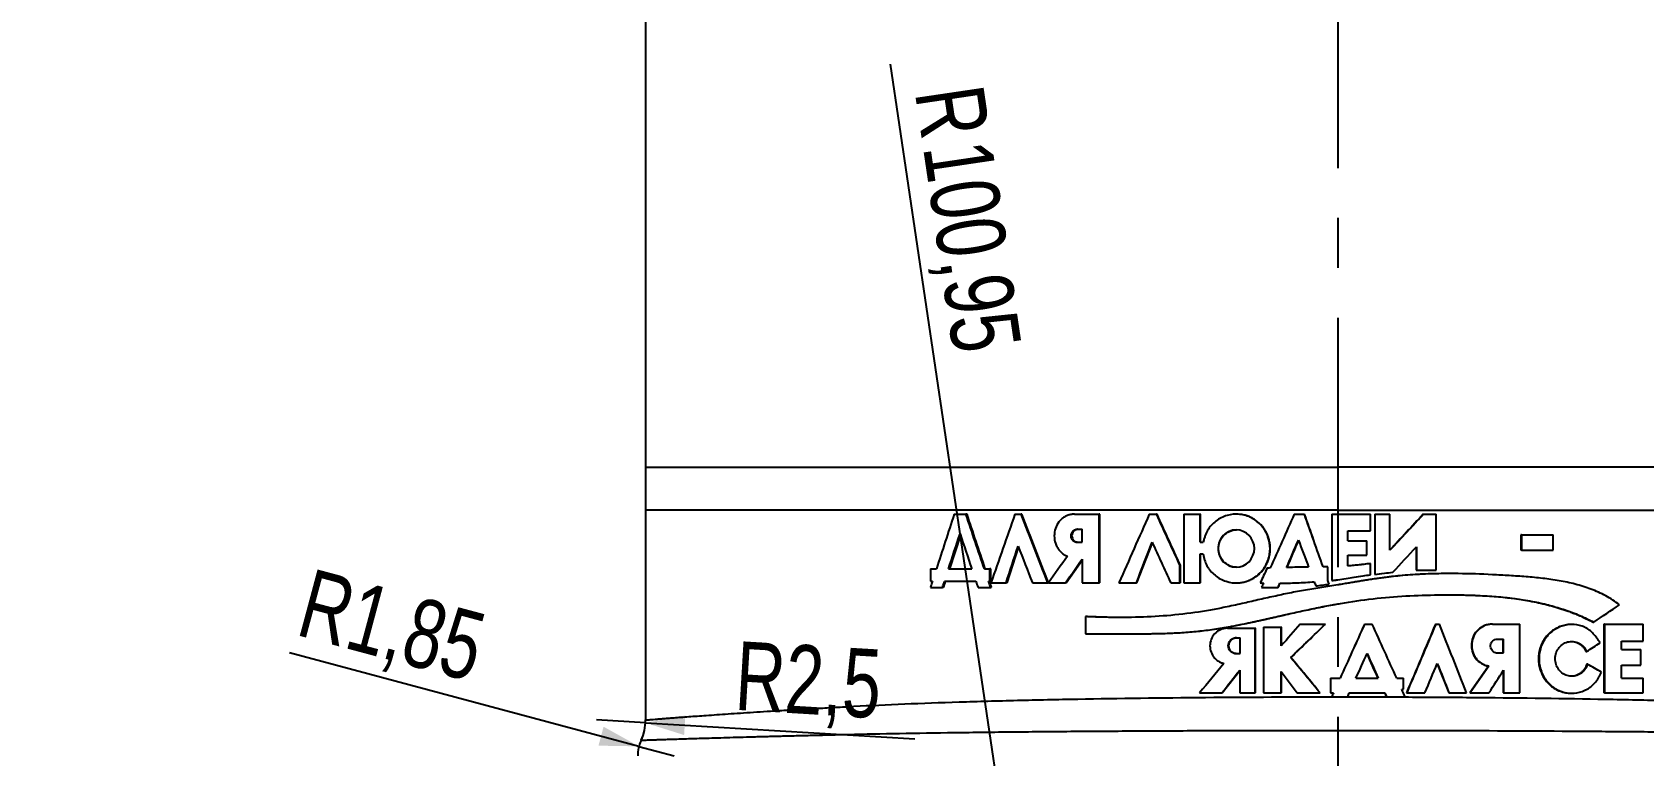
# Model space of a CAD drawing. Header units: millimetres. Extents: x 10 to 412, y 8 to 584.
# Drawn here: x 261.2 to 343.3, y 346.3 to 383.1 of the extents above; entities that cross this region are included whole.
import ezdxf

# ---------------------------------------------------------------- set-up
doc = ezdxf.new("R2010")
doc.units = ezdxf.units.MM
doc.linetypes.add('CENTERX2', pattern=[20.32, 12.7, -2.54, 2.54, -2.54])
for name, color, linetype in [('CENTERLINE', 4, 'CENTERX2'), ('DETAIL', 3, 'Continuous'), ('DIMENSIONS', 2, 'Continuous')]:
    doc.layers.add(name, color=color, linetype=linetype)
doc.layers.add('OUTLINE', color=7, linetype='Continuous', lineweight=25)
doc.styles.add('SLDTEXTSTYLE0', font='TXT', dxfattribs={"width": 0.75})
doc.dimstyles.new('SLDDIMSTYLE1', dxfattribs={"dimtxt": 3.5, "dimasz": 2, "dimexe": 0, "dimexo": 0.0625, "dimgap": 0.875, "dimtad": 1, "dimrnd": 1e-09, "dimzin": 12, "dimdsep": 46, "dimtxsty": 'SLDTEXTSTYLE0', "dimsah": 1, "dimcen": 0, "dimadec": 0, "dimazin": 3, "dimtfac": 1, "dimtofl": 0, "dimtmove": 0, "dimatfit": 3, "dimfxl": 0, "dimfrac": 2, "dimtolj": 1, "dimtzin": 12, "dimarcsym": 0})
doc.dimstyles.new('SLDDIMSTYLE4', dxfattribs={"dimtxt": 3.5, "dimasz": 2, "dimexe": 0, "dimexo": 0.0625, "dimgap": 0.875, "dimtad": 1, "dimrnd": 1e-09, "dimzin": 12, "dimdsep": 46, "dimtxsty": 'SLDTEXTSTYLE0', "dimsah": 1, "dimcen": 0.09, "dimadec": 0, "dimazin": 3, "dimtol": 1, "dimtp": 1.5, "dimtm": 1.5, "dimtfac": 1, "dimtofl": 0, "dimtmove": 0, "dimatfit": 3, "dimfxl": 0, "dimfrac": 2, "dimtolj": 1, "dimarcsym": 0})
doc.dimstyles.new('SLDDIMSTYLE6', dxfattribs={"dimtxt": 3.5, "dimasz": 2, "dimexe": 0, "dimexo": 0.0625, "dimgap": 0.875, "dimtad": 0, "dimtih": 1, "dimtoh": 1, "dimrnd": 1e-09, "dimzin": 12, "dimdsep": 46, "dimtxsty": 'SLDTEXTSTYLE0', "dimsah": 1, "dimcen": 0.09, "dimadec": 0, "dimazin": 3, "dimtfac": 1, "dimtofl": 0, "dimtmove": 0, "dimatfit": 3, "dimfxl": 0, "dimfrac": 2, "dimtolj": 1, "dimtzin": 12, "dimarcsym": 0})
doc.dimstyles.new('SLDDIMSTYLE7', dxfattribs={"dimtxt": 3.5, "dimasz": 2, "dimexe": 0, "dimexo": 0.0625, "dimgap": 0.875, "dimtad": 1, "dimdec": 4, "dimzin": 12, "dimdsep": 46, "dimtxsty": 'SLDTEXTSTYLE0', "dimsah": 1, "dimcen": 0.09, "dimazin": 3, "dimtfac": 1, "dimtofl": 0, "dimtmove": 0, "dimatfit": 3, "dimfxl": 0, "dimfrac": 2, "dimtolj": 1, "dimtzin": 12, "dimarcsym": 0})
doc.dimstyles.new('SLDDIMSTYLE9', dxfattribs={"dimtxt": 3.5, "dimasz": 2, "dimexe": 0, "dimexo": 0.0625, "dimgap": 0.875, "dimtad": 1, "dimrnd": 1e-09, "dimzin": 12, "dimdsep": 46, "dimtxsty": 'SLDTEXTSTYLE0', "dimsah": 1, "dimcen": 0, "dimadec": 0, "dimazin": 3, "dimtfac": 1, "dimtofl": 0, "dimtmove": 0, "dimatfit": 3, "dimfxl": 0, "dimfrac": 2, "dimtolj": 1, "dimtzin": 12, "dimarcsym": 0})

# ---------------------------------------------------------------- blocks, each defined once
blk = doc.blocks.new('_D_1')
at = {"layer": 'DIMENSIONS'}
blk.add_line((312.899, 327.714), (304.925, 381.509), dxfattribs=at)
blk.add_solid([(312.899, 327.714), (313.1, 329.766), (312.111, 329.619)], dxfattribs=at)
at = {"layer": 'DIMENSIONS', "char_height": 3.5, "attachment_point": 1, "rotation": 278.43155, "style": 'SLDTEXTSTYLE0'}
for s, insert in [('R', (309.62, 380.601)), ('100,95', (310.035, 377.798))]:
    blk.add_mtext(s, dxfattribs=dict(at, insert=insert))
blk = doc.blocks.new('_D_4')
at = {"layer": 'DIMENSIONS'}
for p, q in [((316.213, 571.805), (257.7, 571.805)), ((259.7, 324.805), (259.7, 571.805)), ((297.725, 324.805), (257.7, 324.805))]:
    blk.add_line(p, q, dxfattribs=at)
for points in [[(259.7, 571.805), (259.2, 569.805), (260.2, 569.805)], [(259.7, 324.805), (260.2, 326.805), (259.2, 326.805)]]:
    blk.add_solid(points, dxfattribs=at)
at = {"layer": 'DIMENSIONS', "attachment_point": 1, "rotation": 90, "style": 'SLDTEXTSTYLE0'}
for s, insert, char_height in [('±1,50', (256.2, 448.683), 2.5), ('247', (255.188, 439.632), 3.5)]:
    blk.add_mtext(s, dxfattribs=dict(at, insert=insert, char_height=char_height))
blk = doc.blocks.new('_D_12')
at = {"layer": 'DIMENSIONS'}
for p, q in [((381.345, 470.541), (376.345, 465.805)), ((381.345, 470.541), (386.345, 470.541)), ((385.345, 464.929), (385.345, 470.541)), ((376.345, 465.805), (328.7, 465.805))]:
    blk.add_line(p, q, dxfattribs=at)
blk.add_solid([(385.345, 470.541), (384.845, 468.541), (385.845, 468.541)], dxfattribs=at)
at = {"layer": 'DIMENSIONS', "insert": (386.345, 472.274), "char_height": 3.5, "attachment_point": 1, "style": 'SLDTEXTSTYLE0'}
blk.add_mtext('141', dxfattribs=at)
blk = doc.blocks.new('_D_18')
at = {"layer": 'DIMENSIONS'}
for start, end in [(303.36206, 321.65756), (270, 303.36206)]:
    blk.add_arc((327.7, 518.246), 50.949, start, end, dxfattribs=at)
for points in [[(355.718, 475.693), (353.76, 475.049), (354.293, 474.203)], [(327.7, 467.297), (329.71, 466.836), (329.69, 467.836)]]:
    blk.add_solid(points, dxfattribs=at)
at = {"layer": 'DIMENSIONS', "insert": (355.173, 480.203), "char_height": 3.5, "attachment_point": 1, "rotation": 44.10832, "style": 'SLDTEXTSTYLE0'}
blk.add_mtext('33,36°', dxfattribs=at)
blk = doc.blocks.new('_D_20')
at = {"layer": 'DIMENSIONS'}
for q in [(289.946, 348.128), (306.167, 347.159)]:
    blk.add_line((292.446, 347.979), q, dxfattribs=at)
blk.add_solid([(292.446, 347.979), (294.412, 347.36), (294.472, 348.358)], dxfattribs=at)
at = {"layer": 'DIMENSIONS', "insert": (297.149, 352.145), "char_height": 3.5, "attachment_point": 1, "rotation": 356.58224, "style": 'SLDTEXTSTYLE0'}
blk.add_mtext('R2,5', dxfattribs=at)
blk = doc.blocks.new('_D_36')
at = {"layer": 'DIMENSIONS'}
for q in [(274.314, 351.553), (293.9, 346.305)]:
    blk.add_line((292.113, 346.784), q, dxfattribs=at)
blk.add_solid([(292.113, 346.784), (290.311, 347.785), (290.052, 346.819)], dxfattribs=at)
at = {"layer": 'DIMENSIONS', "insert": (275.469, 355.864), "char_height": 3.5, "attachment_point": 1, "rotation": 345, "style": 'SLDTEXTSTYLE0'}
blk.add_mtext('R1,85', dxfattribs=at)

msp = doc.modelspace()

# ---------------------------------------------------------------- linework, layer by layer
at = {"layer": 'CENTERLINE'}
msp.add_line((327.70013, 571.80517), (327.70013, 322.81249), dxfattribs=at)
at = {"layer": 'DETAIL'}
for p, q in [((327.70013, 361.00516), (327.70013, 359.90517)), ((327.70013, 359.90517), (327.70013, 358.80517)), ((303.05909, 358.80517), (292.45013, 358.80517)), ((327.70013, 358.80517), (303.05909, 358.80517)), ((327.70013, 358.80517), (352.34118, 358.80517))]:
    msp.add_line(p, q, dxfattribs=at)
for points, knots in [([(292.45013, 361.00517), (292.45013, 361.00517), (292.75303, 361.00517), (293.80931, 361.00517), (295.30836, 361.00517), (297.74547, 361.00517), (300.54115, 361.00517), (302.11498, 361.00517), (303.57163, 361.00517), (305.26574, 361.00517), (308.942, 361.00517), (313.49589, 361.00517), (317.85102, 361.00517), (322.32302, 361.00517), (325.40421, 361.00517), (327.70013, 361.00517)], [0, 0, 0, 0, 0.1258375, 0.16666667, 0.251675, 0.3775125, 0.44444444, 0.50335, 0.50335, 0.55555556, 0.6275125, 0.751675, 0.83333333, 0.8758375, 1, 1, 1, 1]), ([(362.95013, 361.00517), (362.95013, 361.00517), (362.64724, 361.00517), (361.59096, 361.00517), (360.09191, 361.00517), (357.6548, 361.00517), (354.85911, 361.00517), (353.28528, 361.00517), (351.82864, 361.00517), (350.13453, 361.00517), (346.45827, 361.00517), (341.90438, 361.00517), (337.54925, 361.00517), (333.07724, 361.00517), (329.99606, 361.00517), (327.70013, 361.00517)], [0, 0, 0, 0, 0.1258375, 0.16666667, 0.251675, 0.3775125, 0.44444444, 0.50335, 0.50335, 0.55555556, 0.6275125, 0.751675, 0.83333333, 0.8758375, 1, 1, 1, 1]), ([(292.45141, 348.12735), (292.45099, 348.12732), (292.4449, 348.12686), (292.46812, 348.12872), (292.5242, 348.13332), (292.62168, 348.14127), (292.75535, 348.15208), (292.92612, 348.16582), (293.13353, 348.18231), (293.37735, 348.20147), (293.66002, 348.22342), (293.98283, 348.24811), (294.34651, 348.27545), (294.74745, 348.30508), (295.18497, 348.33682), (295.67083, 348.37134), (296.2083, 348.40869), (296.8, 348.44884), (297.43172, 348.49067), (298.10218, 348.53399), (298.81897, 348.57909), (299.58338, 348.62588), (300.39574, 348.67421), (301.24656, 348.72342), (302.13091, 348.77325), (302.74981, 348.80684), (303.05909, 348.82363)], [0, 0, 0, 0, 0.00302352, 0.04399083, 0.0849696, 0.12593691, 0.16669065, 0.20747821, 0.24827711, 0.28906469, 0.32981848, 0.37175371, 0.41372565, 0.45570992, 0.49768195, 0.53961724, 0.58481244, 0.63005345, 0.67530987, 0.72055101, 0.76574625, 0.81256302, 0.85943076, 0.90631545, 0.95318315, 1, 1, 1, 1]), ([(303.05909, 348.82363), (304.71628, 348.91248), (306.50414, 348.98494), (309.37981, 349.07631), (310.37295, 349.10383), (312.38915, 349.15275), (313.41628, 349.1743), (316.55372, 349.23124), (318.72171, 349.25905), (323.2041, 349.29628), (325.45042, 349.30517), (328.82726, 349.30517), (329.95412, 349.30291), (332.21035, 349.29374), (333.34479, 349.28677), (336.68584, 349.25892), (338.84675, 349.23125), (341.9901, 349.17419), (343.02144, 349.15254), (344.54299, 349.11556), (345.04462, 349.10251), (346.03004, 349.07505), (346.51485, 349.06062), (348.89986, 348.98475), (350.68399, 348.91248), (352.34118, 348.82363)], [0, 0, 0, 0, 0.125, 0.125, 0.1875, 0.1875, 0.25, 0.25, 0.375, 0.375, 0.5, 0.5, 0.5625, 0.5625, 0.625, 0.625, 0.75, 0.75, 0.8125, 0.8125, 0.84375, 0.84375, 0.875, 0.875, 1, 1, 1, 1]), ([(302.77966, 347.37623), (302.48114, 347.36935), (301.8838, 347.35559), (301.02924, 347.33512), (300.20616, 347.31491), (299.41913, 347.29501), (298.65985, 347.27527), (297.93099, 347.25579), (297.23449, 347.23663), (296.57954, 347.21812), (295.96753, 347.20039), (295.4242, 347.18421), (294.9439, 347.1696), (294.52043, 347.15644), (294.13133, 347.14415), (293.77723, 347.13273), (293.45563, 347.12222), (293.16814, 347.11264), (292.91597, 347.10415), (292.70196, 347.09684), (292.52638, 347.09078), (292.39106, 347.08606), (292.2938, 347.08266), (292.23839, 347.08074), (292.2153, 347.07991), (292.22133, 347.08013), (292.22178, 347.08015)], [0, 0, 0, 0, 0.04528362, 0.09061178, 0.13595479, 0.18128293, 0.22656652, 0.27342242, 0.32032765, 0.3672494, 0.41415458, 0.46101053, 0.50174665, 0.54251528, 0.58329469, 0.62406327, 0.66479942, 0.70666801, 0.74857186, 0.7904875, 0.8323913, 0.87425991, 0.91506798, 0.95590868, 0.99676029, 1, 1, 1, 1]), ([(352.62061, 347.37624), (350.96067, 347.41419), (349.16756, 347.44496), (346.76382, 347.47723), (346.27488, 347.48336), (345.28044, 347.49503), (344.77383, 347.50058), (343.23685, 347.51629), (342.19434, 347.52547), (339.01496, 347.54968), (336.82671, 347.5614), (333.4395, 347.57321), (332.28858, 347.57617), (330.00009, 347.58006), (328.85717, 347.58102), (325.43231, 347.58105), (323.15425, 347.57731), (319.74523, 347.56552), (318.62648, 347.56059), (316.43146, 347.54874), (315.35375, 347.5418), (313.2376, 347.52574), (312.19915, 347.51661), (310.16225, 347.49588), (309.16031, 347.48421), (307.22249, 347.45829), (306.28381, 347.44399), (304.47649, 347.41244), (303.60963, 347.39521), (302.77966, 347.37624)], [0, 0, 0, 0, 0.125, 0.125, 0.15625, 0.15625, 0.1875, 0.1875, 0.25, 0.25, 0.375, 0.375, 0.4375, 0.4375, 0.5, 0.5, 0.625, 0.625, 0.6875, 0.6875, 0.75, 0.75, 0.8125, 0.8125, 0.875, 0.875, 0.9375, 0.9375, 1, 1, 1, 1])]:
    msp.add_open_spline(points, degree=3, knots=knots, dxfattribs=at)
at = {"layer": 'OUTLINE'}
for p, q in [((292.45013, 453.70517), (292.45013, 361.00063)), ((292.45013, 361.00516), (292.45013, 358.80517)), ((292.45013, 358.8097), (292.45013, 348.12735)), ((308.16617, 358.60517), (308.76457, 358.60517)), ((308.81724, 358.60517), (308.76457, 358.60517)), ((311.25413, 358.60517), (311.57129, 358.60517)), ((311.61615, 358.60517), (311.57129, 358.60517)), ((314.28255, 358.60517), (315.55238, 358.60517)), ((315.55238, 355.10517), (315.55238, 358.60517)), ((315.58616, 358.60517), (315.55238, 358.60517)), ((315.58616, 355.10517), (315.58616, 358.60517)), ((318.09984, 358.60517), (318.4681, 358.60517)), ((318.49378, 358.60517), (318.4681, 358.60517)), ((319.85618, 358.60517), (320.69113, 358.60517)), ((319.85618, 358.60517), (319.85618, 355.10517)), ((320.69113, 357.17613), (320.69113, 358.60517)), ((320.71062, 358.60517), (320.69113, 358.60517)), ((320.71062, 357.17613), (320.71062, 358.60517)), ((322.53605, 358.60531), (322.52165, 358.60531)), ((325.48192, 358.60517), (326.00161, 358.60517)), ((326.00634, 358.60517), (326.00161, 358.60517)), ((327.38711, 358.60517), (329.35958, 358.60517)), ((327.38711, 358.60517), (327.38711, 355.22759)), ((329.35958, 357.75555), (329.35958, 358.60517)), ((329.57543, 358.60517), (329.57543, 355.53708)), ((329.57543, 358.60517), (329.58066, 358.60517)), ((329.58066, 358.60517), (330.35194, 358.60517)), ((329.58066, 358.60517), (329.58066, 355.53708)), ((330.35194, 356.7703), (330.35194, 358.60517)), ((332.04814, 358.60517), (332.06027, 358.60517)), ((332.06027, 358.60517), (332.70042, 358.60517)), ((332.70042, 355.74659), (332.70042, 358.60517)), ((314.43001, 357.83631), (314.67204, 357.83631)), ((314.67204, 357.17361), (314.67204, 357.83631)), ((308.49139, 357.52893), (307.93177, 355.8199)), ((314.43001, 357.17361), (314.67204, 357.17361)), ((317.4696, 355.10517), (318.2545, 357.14488)), ((320.69113, 357.17613), (320.84125, 357.17613)), ((328.20051, 357.75555), (329.35958, 357.75555)), ((328.20051, 357.24992), (328.20051, 357.75555)), ((328.20051, 357.24992), (329.17521, 357.24992)), ((329.17521, 356.51903), (329.17521, 357.24992)), ((337.01722, 357.56089), (337.01722, 356.77134)), ((337.04321, 357.56089), (337.01722, 357.56089)), ((337.04321, 357.56089), (337.04321, 356.77134)), ((337.04321, 357.56089), (338.66243, 357.56089)), ((338.66243, 356.77134), (338.66243, 357.56089)), ((310.85305, 355.10517), (311.44592, 356.91423)), ((313.87216, 355.10517), (314.67204, 356.26284)), ((314.67204, 356.31529), (314.67204, 355.10517)), ((320.69113, 356.58978), (320.83205, 356.58978)), ((320.69113, 355.10517), (320.69113, 356.58978)), ((320.71062, 355.10517), (320.71062, 356.58978)), ((328.20068, 356.51903), (329.17521, 356.51903)), ((328.20068, 355.97252), (328.20068, 356.51903)), ((331.69357, 356.93303), (331.69357, 355.74659)), ((331.70471, 356.94498), (331.70471, 355.74659)), ((337.04321, 356.77134), (337.01722, 356.77134)), ((337.04321, 356.77134), (338.66243, 356.77134)), ((306.95628, 355.8199), (306.95628, 355.18873)), ((306.95628, 355.8199), (307.26076, 355.8199)), ((307.87664, 355.8199), (309.05952, 355.8199)), ((309.69911, 355.8199), (309.98131, 355.8199)), ((309.98131, 355.18873), (309.98131, 355.8199)), ((310.03059, 355.8199), (309.98131, 355.8199)), ((310.03059, 355.18873), (310.03059, 355.8199)), ((319.65876, 355.10517), (319.65876, 356.00762)), ((319.68112, 356.00762), (319.65876, 356.00762)), ((319.68112, 355.10517), (319.68112, 356.00762)), ((327.19367, 355.22123), (327.19367, 355.92923)), ((327.19508, 355.92923), (327.19367, 355.92923)), ((327.19508, 355.22123), (327.19508, 355.92923)), ((329.35497, 356.09527), (329.35958, 356.09527)), ((329.35958, 355.52107), (329.35958, 356.09527)), ((329.57543, 355.53708), (329.58066, 355.53708)), ((331.69357, 355.74659), (331.70471, 355.74659)), ((331.70471, 355.74659), (332.70042, 355.74659)), ((333.45186, 355.58086), (333.43586, 355.58086)), ((306.95628, 355.18873), (307.05816, 355.18873)), ((306.95628, 354.87017), (307.56783, 354.87017)), ((307.62382, 354.87017), (307.56783, 354.87017)), ((307.67118, 355.18873), (309.27104, 355.18873)), ((309.37812, 354.87017), (310.02159, 354.87017)), ((309.91321, 355.18873), (309.98131, 355.18873)), ((310.03059, 355.18873), (309.98131, 355.18873)), ((310.07076, 354.87017), (310.02159, 354.87017)), ((310.03407, 355.10517), (310.80607, 355.10517)), ((310.85305, 355.10517), (310.80607, 355.10517)), ((312.14493, 355.10517), (312.93309, 355.10517)), ((312.97416, 355.10517), (312.93309, 355.10517)), ((312.9616, 355.10517), (313.8336, 355.10517)), ((313.87216, 355.10517), (313.8336, 355.10517)), ((314.67204, 355.10517), (315.55238, 355.10517)), ((315.58616, 355.10517), (315.55238, 355.10517)), ((316.55064, 355.10517), (317.44107, 355.10517)), ((317.4696, 355.10517), (317.44107, 355.10517)), ((319.18711, 355.10517), (319.65876, 355.10517)), ((319.68112, 355.10517), (319.65876, 355.10517)), ((319.85618, 355.10517), (320.69113, 355.10517)), ((320.71062, 355.10517), (320.69113, 355.10517)), ((322.52223, 355.10509), (322.53663, 355.10509)), ((323.81919, 354.87017), (324.64973, 354.87017)), ((324.65822, 354.87017), (324.64973, 354.87017)), ((324.75267, 355.08995), (324.74445, 355.08995)), ((326.58133, 354.95153), (326.57821, 354.95153)), ((327.19508, 355.22123), (327.19367, 355.22123)), ((327.25814, 355.04181), (327.25691, 355.04181)), ((327.70139, 355.26407), (327.70139, 355.26407)), ((314.87962, 353.39134), (314.84386, 353.39134)), ((314.84386, 353.39134), (314.84386, 352.50767)), ((325.78845, 353.00518), (327.06699, 353.00518)), ((327.06875, 353.00518), (327.06699, 353.00518)), ((329.05613, 353.00518), (329.05992, 353.00518)), ((329.05992, 353.00518), (329.45118, 353.00518)), ((332.6704, 353.00518), (332.68426, 353.00518)), ((332.68426, 353.00518), (332.86885, 353.00518)), ((335.57198, 353.00518), (335.55008, 353.00518)), ((335.57198, 353.00518), (336.97459, 353.00518)), ((336.97459, 349.50518), (336.97459, 353.00518)), ((339.62175, 352.99021), (339.58859, 352.99021)), ((340.69822, 353.1096), (340.73447, 353.1096)), ((341.24648, 353.00518), (341.24648, 349.50518)), ((341.28426, 353.00518), (341.24648, 353.00518)), ((341.28426, 353.00518), (341.28426, 349.50518)), ((341.28426, 353.00518), (343.24975, 353.00518)), ((343.24975, 352.13568), (343.24975, 353.00518)), ((314.87962, 352.50767), (314.84386, 352.50767)), ((317.32954, 352.51618), (317.35839, 352.51618)), ((322.0818, 352.79936), (323.49109, 352.79936)), ((322.51749, 352.30501), (322.72508, 352.30501)), ((322.72508, 351.50883), (322.72508, 352.30501)), ((323.49109, 349.50518), (323.49109, 352.79936)), ((323.5028, 352.79936), (323.49109, 352.79936)), ((323.5028, 349.50518), (323.5028, 352.79936)), ((323.91566, 352.84701), (324.81829, 352.84701)), ((323.91566, 352.84701), (323.91566, 349.50518)), ((324.81829, 351.90691), (324.81829, 352.84701)), ((324.8263, 352.84701), (324.81829, 352.84701)), ((324.8263, 351.91599), (324.8263, 352.84701)), ((335.81808, 352.24818), (336.14283, 352.24818)), ((336.11935, 351.55021), (336.11935, 352.24818)), ((336.14283, 351.55021), (336.14283, 352.24818)), ((342.14826, 352.13568), (343.24975, 352.13568)), ((342.14826, 351.71932), (342.14826, 352.13568)), ((322.51749, 351.50883), (322.72508, 351.50883)), ((325.30981, 351.30869), (325.30315, 351.30869)), ((335.73982, 351.55021), (336.14283, 351.55021)), ((340.33266, 351.61515), (340.36789, 351.61515)), ((342.14826, 351.71932), (343.12491, 351.71932)), ((343.12491, 350.91617), (343.12491, 351.71932)), ((321.81474, 349.50518), (322.70044, 350.65251)), ((322.70044, 350.67052), (322.70044, 349.50518)), ((324.81829, 349.50518), (324.81829, 350.58693)), ((324.8263, 349.50518), (324.8263, 350.57612)), ((332.75558, 350.97909), (333.34276, 349.50518)), ((335.39213, 350.87026), (335.37074, 350.87026)), ((336.11935, 350.63407), (336.11935, 349.50518)), ((336.14283, 350.67052), (336.14283, 349.50518)), ((340.37418, 350.97862), (340.40953, 350.97862)), ((342.14826, 350.91617), (343.12491, 350.91617)), ((342.14826, 350.24785), (342.14826, 350.91617)), ((327.33336, 350.24785), (327.33336, 349.50518)), ((327.33336, 350.24785), (327.81292, 350.24785)), ((328.61831, 350.24785), (329.75925, 350.24785)), ((330.69814, 350.24785), (331.03493, 350.24785)), ((330.95016, 349.68971), (331.03493, 349.68971)), ((331.03493, 349.68971), (331.03493, 350.24785)), ((342.14826, 350.24785), (343.24975, 350.24785)), ((343.24975, 349.50518), (343.24975, 350.24785)), ((320.66161, 349.50518), (321.79833, 349.50518)), ((321.81474, 349.50518), (321.79833, 349.50518)), ((322.70044, 349.50518), (323.49109, 349.50518)), ((323.5028, 349.50518), (323.49109, 349.50518)), ((323.91566, 349.50518), (324.81829, 349.50518)), ((324.8263, 349.50518), (324.81829, 349.50518)), ((325.62056, 349.50518), (326.79655, 349.50518)), ((326.79906, 349.50518), (326.79655, 349.50518)), ((327.33336, 349.50518), (327.47696, 349.50518)), ((327.38925, 349.31128), (328.19473, 349.31128)), ((328.28242, 349.50518), (330.09522, 349.50518)), ((330.17599, 349.31128), (330.18289, 349.31128)), ((330.18289, 349.31128), (331.12094, 349.31128)), ((331.19532, 349.50518), (331.20507, 349.50518)), ((331.20507, 349.50518), (332.13373, 349.50518)), ((333.34276, 349.50518), (333.3585, 349.50518)), ((333.3585, 349.50518), (334.25616, 349.50518)), ((334.43859, 349.50518), (334.41985, 349.50518)), ((334.43859, 349.50518), (335.39213, 349.50518)), ((336.14283, 349.50518), (336.11935, 349.50518)), ((336.14283, 349.50518), (336.97459, 349.50518)), ((339.57455, 349.4895), (339.60767, 349.4895)), ((341.28426, 349.50518), (341.24648, 349.50518)), ((341.28426, 349.50518), (343.24975, 349.50518))]:
    msp.add_line(p, q, dxfattribs=at)
at = {"layer": 'OUTLINE', "flags": 128}
msp.add_lwpolyline([(322.52328, 355.90516), (322.7033, 355.9239), (322.87942, 355.98007), (323.04137, 356.06905), (323.18082, 356.18705), (323.29397, 356.32985), (323.37864, 356.49489), (323.43116, 356.67256), (323.44867, 356.85517), (323.43116, 357.03776), (323.37864, 357.21544), (323.29398, 357.38048), (323.18082, 357.5233), (323.04137, 357.64128), (322.87942, 357.73027), (322.7033, 357.78645), (322.52328, 357.80517), (322.34338, 357.78645), (322.16765, 357.73027), (322.00628, 357.64128), (321.8675, 357.5233), (321.75501, 357.3805), (321.6709, 357.21544), (321.61875, 357.03779), (321.60137, 356.85517), (321.61875, 356.67257), (321.6709, 356.49489), (321.75499, 356.32986), (321.8675, 356.18705), (322.00628, 356.06905), (322.16765, 355.98007), (322.34338, 355.9239), (322.52328, 355.90516)], dxfattribs=at)
at = {"layer": 'OUTLINE'}
for centre, radius, start, end in [((289.95013, 348.12726), 2.5, 335.2497996, 0.0051243), ((289.9461, 348.12789), 2.50403, 335.5890353, 0), ((293.90013, 346.30517), 1.85, 155.2151194, 180)]:
    msp.add_arc(centre, radius, start, end, dxfattribs=at)
for points in [[(308.16617, 358.60517), (307.86133, 357.67674), (307.55948, 356.74832), (307.26076, 355.81989)], [(309.69911, 355.81989), (309.3848, 356.74832), (309.07323, 357.67674), (308.76457, 358.60517)], [(309.74918, 355.81989), (309.43574, 356.74832), (309.12504, 357.67674), (308.81723, 358.60517)], [(311.25413, 358.60517), (310.84327, 357.4385), (310.43648, 356.27184), (310.03407, 355.10517)], [(312.93309, 355.10517), (312.47469, 356.27184), (312.02063, 357.4385), (311.57129, 358.60517)], [(312.97416, 355.10517), (312.51704, 356.27184), (312.06424, 357.4385), (311.61615, 358.60517)], [(318.09984, 358.60517), (317.58002, 357.4385), (317.06345, 356.27184), (316.55064, 355.10517)], [(319.65876, 356.00763), (319.26024, 356.87348), (318.86327, 357.73932), (318.4681, 358.60517)], [(319.68112, 356.00763), (319.28371, 356.87348), (318.88785, 357.73932), (318.49378, 358.60517)], [(325.48192, 358.60517), (325.07463, 357.69192), (324.66778, 356.77868), (324.26158, 355.86543)], [(326.94631, 355.92317), (326.63129, 356.81717), (326.31635, 357.71117), (326.00161, 358.60517)], [(326.94841, 355.92317), (326.63426, 356.81717), (326.3202, 357.71117), (326.00634, 358.60517)], [(332.06027, 358.60517), (331.49226, 357.99354), (330.9226, 357.38192), (330.35194, 356.77029)], [(307.87664, 355.81989), (308.07133, 356.4166), (308.26728, 357.0133), (308.46443, 357.61)], [(308.46443, 357.61), (308.66159, 357.0133), (308.85997, 356.4166), (309.05952, 355.81989)], [(310.80607, 355.10517), (311.01015, 355.72932), (311.21528, 356.35347), (311.42142, 356.97763)], [(311.42142, 356.97763), (311.66125, 356.35347), (311.90244, 355.72932), (312.14493, 355.10517)], [(317.44107, 355.10517), (317.70656, 355.79549), (317.97296, 356.48581), (318.24021, 357.17613)], [(318.24021, 357.17613), (318.55471, 356.48581), (318.87039, 355.79549), (319.18711, 355.10517)], [(325.09069, 355.893), (325.29064, 356.35658), (325.49071, 356.82016), (325.69088, 357.28374)], [(325.69647, 357.28374), (325.49686, 356.82016), (325.29734, 356.35658), (325.09794, 355.893)], [(325.69088, 357.28374), (325.86489, 356.8261), (326.03897, 356.36847), (326.21311, 355.91083)], [(313.93156, 356.45982), (313.60621, 356.00827), (313.28284, 355.55672), (312.9616, 355.10517)], [(313.8336, 355.10517), (314.11165, 355.50854), (314.39116, 355.91191), (314.67204, 356.31528)], [(330.4938, 355.64502), (330.89805, 356.07834), (331.30176, 356.51166), (331.70471, 356.94498)], [(324.09728, 355.85729), (323.97941, 355.60658), (323.86161, 355.35587), (323.74386, 355.10517)], [(324.26158, 355.86543), (324.2068, 355.86272), (324.15204, 355.86), (324.09728, 355.85729)], [(326.21311, 355.91083), (325.6566, 355.90327), (325.28266, 355.89732), (325.09069, 355.893)], [(327.19367, 355.92923), (327.11121, 355.92721), (327.02876, 355.92519), (326.94631, 355.92317)], [(307.05816, 355.18874), (307.02416, 355.08255), (306.9902, 354.97636), (306.95628, 354.87017)], [(307.56783, 354.87017), (307.60224, 354.97636), (307.63669, 355.08255), (307.67118, 355.18874)], [(307.62382, 354.87017), (307.65814, 354.97636), (307.69249, 355.08255), (307.72688, 355.18874)], [(309.27104, 355.18874), (309.30669, 355.08255), (309.34239, 354.97636), (309.37812, 354.87017)], [(310.02159, 354.87017), (309.98543, 354.97636), (309.9493, 355.08255), (309.91321, 355.18874)], [(310.07076, 354.87017), (310.0347, 354.97636), (309.99867, 355.08255), (309.96268, 355.18874)], [(323.74386, 355.10517), (323.8029, 355.10323), (323.86195, 355.1013), (323.92101, 355.09936)], [(323.92101, 355.09936), (323.88707, 355.02297), (323.85312, 354.94657), (323.81919, 354.87017)], [(324.64973, 354.87017), (324.6813, 354.94343), (324.71287, 355.01669), (324.74445, 355.08995)], [(324.65822, 354.87017), (324.6897, 354.94343), (324.72118, 355.01669), (324.75267, 355.08995)], [(324.75267, 355.08995), (325.32574, 355.09331), (325.90901, 355.11696), (326.50185, 355.16093)], [(326.4985, 355.16093), (326.52507, 355.09113), (326.55164, 355.02134), (326.57821, 354.95154)], [(326.57821, 354.95154), (326.80439, 354.98163), (327.03063, 355.01171), (327.25691, 355.0418)], [(326.58133, 354.95154), (326.80688, 354.98163), (327.0325, 355.01171), (327.25814, 355.0418)], [(327.25691, 355.0418), (327.23583, 355.10161), (327.21475, 355.16142), (327.19367, 355.22124)], [(327.25814, 355.0418), (327.23712, 355.10161), (327.2161, 355.16142), (327.19508, 355.22124)], [(340.73447, 353.10961), (341.17454, 353.40478), (341.61123, 353.69996), (342.04421, 353.99513)], [(325.78845, 353.00517), (325.46479, 352.63909), (325.14136, 352.273), (324.81829, 351.90692)], [(325.30315, 351.3087), (325.89037, 351.87419), (326.47855, 352.43968), (327.06699, 353.00517)], [(325.30981, 351.3087), (325.8954, 351.87419), (326.48195, 352.43968), (327.06875, 353.00517)], [(329.05613, 353.00517), (328.64181, 352.08606), (328.22722, 351.16696), (327.81261, 350.24785)], [(329.05992, 353.00517), (328.64444, 352.08606), (328.22869, 351.16696), (327.81292, 350.24785)], [(330.69814, 350.24785), (330.28301, 351.16696), (329.86727, 352.08606), (329.45118, 353.00517)], [(332.6704, 353.00517), (332.17999, 351.8385), (331.68815, 350.67184), (331.19532, 349.50517)], [(332.68426, 353.00517), (332.19248, 351.8385), (331.69927, 350.67184), (331.20507, 349.50517)], [(334.25616, 349.50517), (333.79528, 350.67184), (333.33272, 351.8385), (332.86885, 353.00517)], [(340.36789, 351.61515), (340.60019, 351.76332), (340.83159, 351.9115), (341.06203, 352.05967)], [(326.79655, 349.50517), (326.29834, 350.10634), (325.8004, 350.70752), (325.30315, 351.3087)], [(326.79906, 349.50517), (326.30224, 350.10634), (325.80568, 350.70752), (325.30981, 351.3087)], [(328.61831, 350.24785), (328.80839, 350.66818), (328.99844, 351.0885), (329.18841, 351.50883)], [(329.75352, 350.24785), (329.56385, 350.66818), (329.37409, 351.0885), (329.18427, 351.50883)], [(329.18841, 351.50883), (329.37876, 351.0885), (329.56905, 350.66818), (329.75925, 350.24785)], [(321.89644, 351.00943), (321.48357, 350.50801), (321.07187, 350.00659), (320.66161, 349.50517)], [(321.79833, 349.50517), (322.09843, 349.89362), (322.39917, 350.28207), (322.70044, 350.67052)], [(324.81829, 350.58693), (325.08549, 350.22634), (325.35294, 349.86575), (325.62056, 349.50517)], [(332.13373, 349.50517), (332.34367, 350.0022), (332.55338, 350.49923), (332.76283, 350.99626)], [(332.76283, 350.99626), (332.96163, 350.49923), (333.1602, 350.0022), (333.3585, 349.50517)], [(335.37074, 350.87026), (335.05467, 350.41523), (334.73767, 349.9602), (334.41985, 349.50517)], [(335.39213, 350.87026), (335.07519, 350.41523), (334.7573, 349.9602), (334.43859, 349.50517)], [(335.39213, 349.50517), (335.64297, 349.89362), (335.89323, 350.28207), (336.14283, 350.67052)], [(341.12264, 350.55569), (340.88594, 350.69667), (340.64821, 350.83764), (340.40953, 350.97862)], [(331.12094, 349.31128), (331.06403, 349.43743), (331.0071, 349.56357), (330.95016, 349.68972)], [(327.47696, 349.50517), (327.44772, 349.44054), (327.41849, 349.37591), (327.38925, 349.31128)], [(328.19473, 349.31128), (328.22396, 349.37591), (328.25319, 349.44054), (328.28242, 349.50517)], [(330.08856, 349.50517), (330.1177, 349.44054), (330.14685, 349.37591), (330.17599, 349.31128)], [(330.09522, 349.50517), (330.12445, 349.44054), (330.15367, 349.37591), (330.18289, 349.31128)]]:
    msp.add_open_spline(points, degree=3, dxfattribs=at)
for points, knots in [([(314.28255, 358.60517), (314.25235, 358.6043), (314.19229, 358.60259), (314.10327, 358.58955), (314.01603, 358.5688), (313.9025, 358.53006), (313.76691, 358.46204), (313.57219, 358.31408), (313.37808, 358.06357), (313.25511, 357.69513), (313.25493, 357.30306), (313.35825, 356.99559), (313.49407, 356.78429), (313.62064, 356.64807), (313.76653, 356.53504), (313.87642, 356.48496), (313.93156, 356.45982)], [0, 0, 0, 0, 0.03167795, 0.06300016, 0.09420192, 0.12552125, 0.1881941, 0.25085699, 0.37559268, 0.50022548, 0.62481761, 0.74945045, 0.81203731, 0.87467065, 0.93710848, 1, 1, 1, 1]), ([(320.83205, 356.58978), (320.84425, 356.53738), (320.8686, 356.43281), (320.92418, 356.22614), (321.0265, 355.97675), (321.21246, 355.71247), (321.44253, 355.48546), (321.70886, 355.30355), (322.10234, 355.13421), (322.64416, 355.06778), (323.27763, 355.23703), (323.80584, 355.62771), (324.15661, 356.18297), (324.28558, 356.82635), (324.17713, 357.47352), (323.84432, 358.03977), (323.32899, 358.44749), (322.70127, 358.63759), (322.15745, 358.58919), (321.75859, 358.43298), (321.48648, 358.25996), (321.24921, 358.0406), (321.05492, 357.78254), (320.94476, 357.5366), (320.8827, 357.33184), (320.85508, 357.2281), (320.84125, 357.17613)], [0, 0, 0, 0, 0.0156559, 0.03124723, 0.0622974, 0.09363114, 0.12506585, 0.15660859, 0.18777877, 0.2504234, 0.31304302, 0.37552973, 0.43784797, 0.49999961, 0.5621494, 0.62446291, 0.68694436, 0.74956086, 0.81220685, 0.84337563, 0.87492465, 0.90636231, 0.93769905, 0.96875127, 0.98434335, 1, 1, 1, 1]), ([(322.53663, 355.1084), (322.57622, 355.10793), (322.687, 355.10663), (322.86758, 355.13387), (323.07485, 355.18819), (323.27348, 355.26966), (323.46091, 355.37443), (323.63373, 355.50241), (323.78934, 355.65114), (323.92618, 355.8175), (324.04124, 355.99961), (324.1331, 356.19486), (324.20135, 356.39991), (324.24381, 356.61204), (324.25991, 356.82753), (324.25057, 357.04306), (324.21494, 357.25539), (324.15341, 357.46219), (324.06779, 357.6606), (323.95815, 357.84705), (323.82641, 358.01794), (323.67571, 358.17144), (323.50763, 358.30451), (323.32402, 358.41528), (323.12815, 358.5032), (322.92246, 358.56489), (322.72399, 358.60018), (322.59432, 358.60236), (322.53598, 358.60335)], [0, 0, 0, 0, 0.02193745, 0.06138633, 0.10063047, 0.14030025, 0.17964373, 0.21883233, 0.25848782, 0.29785338, 0.33700913, 0.37655848, 0.41607954, 0.45535779, 0.49498329, 0.53436505, 0.57345042, 0.61282981, 0.65251955, 0.69182836, 0.73136324, 0.77087301, 0.80993, 0.84915023, 0.8888717, 0.92817315, 0.96768472, 1, 1, 1, 1]), ([(332.04814, 358.60517), (331.76471, 358.29935), (331.2003, 357.69038), (330.6339, 357.08139), (330.35194, 356.77822)], [0, 0, 0, 0, 0.5021706, 1, 1, 1, 1]), ([(314.43001, 357.17361), (314.34825, 357.17369), (314.26964, 357.20856), (314.15422, 357.33276), (314.12164, 357.41743), (314.12189, 357.59248), (314.1542, 357.67717), (314.26966, 357.80134), (314.34746, 357.83553), (314.43001, 357.8363)], [0, 0, 0, 0, 0.25, 0.25, 0.5, 0.5, 0.75, 0.75, 1, 1, 1, 1]), ([(314.46691, 357.8363), (314.45333, 357.83567), (314.42636, 357.8344), (314.38669, 357.82552), (314.32346, 357.80255), (314.24354, 357.74526), (314.17567, 357.63496), (314.15152, 357.50497), (314.17547, 357.37492), (314.23258, 357.28287), (314.29482, 357.22758), (314.34842, 357.19712), (314.40646, 357.17726), (314.44676, 357.17483), (314.46691, 357.17361)], [0, 0, 0, 0, 0.04230375, 0.08400223, 0.12578779, 0.25017727, 0.37500912, 0.49969225, 0.62435137, 0.74923817, 0.81185944, 0.87463776, 0.93732512, 1, 1, 1, 1]), ([(322.53767, 355.90517), (322.41671, 355.90517), (322.29847, 355.93013), (322.06762, 356.03), (321.96845, 356.09873), (321.79899, 356.27536), (321.73412, 356.37749), (321.64121, 356.6123), (321.61827, 356.73199), (321.6184, 356.97834), (321.6415, 357.09883), (321.73383, 357.33205), (321.79951, 357.43554), (321.96793, 357.61104), (322.06826, 357.68063), (322.29781, 357.77991), (322.4167, 357.80517), (322.53764, 357.80517)], [0.500006637, 0.500006637, 0.500006637, 0.500006637, 0.562506637, 0.562506637, 0.625006637, 0.625006637, 0.687506637, 0.687506637, 0.750006637, 0.750006637, 0.812506637, 0.812506637, 0.875006637, 0.875006637, 0.937506637, 0.937506637, 1, 1, 1, 1]), ([(342.04421, 353.99514), (341.92993, 354.07468), (341.70156, 354.23364), (341.22769, 354.52673), (340.59021, 354.80604), (339.79249, 355.05651), (338.9694, 355.2276), (338.13158, 355.34361), (337.28354, 355.4205), (336.42838, 355.47748), (335.28061, 355.54279), (333.83215, 355.59241), (332.07807, 355.57048), (330.61084, 355.45568), (329.44284, 355.29243), (328.57046, 355.1506), (327.71681, 355.00507), (326.87981, 354.8714), (326.05982, 354.73958), (325.24353, 354.59058), (324.43308, 354.41852), (323.62663, 354.23618), (322.79837, 354.04625), (321.99485, 353.87156), (320.92301, 353.66084), (319.6023, 353.47511), (317.99473, 353.3602), (316.66936, 353.34032), (315.77432, 353.35569), (315.25358, 353.37418), (314.99471, 353.38502), (314.84386, 353.39134)], [0, 0, 0, 0, 0.01563137, 0.03123635, 0.06248124, 0.09372312, 0.12497546, 0.15622783, 0.18748193, 0.21873631, 0.24999076, 0.31249225, 0.3749905, 0.43748213, 0.46873505, 0.49998755, 0.53106077, 0.56037112, 0.58968157, 0.61899133, 0.64830057, 0.67760926, 0.70691795, 0.73888674, 0.76553632, 0.82414421, 0.88275767, 0.94137431, 0.97068703, 0.98291854, 1, 1, 1, 1]), ([(327.38711, 355.22759), (327.49153, 355.23904), (327.73512, 355.26574), (328.11573, 355.32458), (328.54379, 355.39554), (328.95827, 355.4624), (329.23506, 355.50286), (329.35958, 355.52107)], [0, 0, 0, 0, 0.15796033, 0.36846628, 0.57897749, 0.81057864, 1, 1, 1, 1]), ([(333.43574, 355.57999), (333.32753, 355.58003), (333.03608, 355.58014), (332.56642, 355.57075), (332.03268, 355.5515), (331.51391, 355.52215), (331.00801, 355.48302), (330.59465, 355.4421), (330.2663, 355.40379), (330.01487, 355.37171), (329.75167, 355.33556), (329.47384, 355.29492), (329.23819, 355.25845), (329.04571, 355.22777), (328.90035, 355.20428), (328.74652, 355.1791), (328.60244, 355.1552), (328.46339, 355.13199), (328.29458, 355.10374), (328.0633, 355.06493), (327.86046, 355.03081), (327.7366, 355.00998), (327.71394, 355.00616), (327.70908, 355.00534)], [0, 0, 0, 0, 0.05680571, 0.15299609, 0.24585965, 0.33586056, 0.42395663, 0.51006358, 0.55185659, 0.59573607, 0.64170662, 0.68977223, 0.74143787, 0.76539854, 0.79084753, 0.81778535, 0.84621252, 0.86655299, 0.89085923, 0.93491672, 0.9880916, 0.99744569, 1, 1, 1, 1]), ([(329.35497, 356.09527), (329.22731, 356.07765), (329.11543, 356.06265), (328.97134, 356.04408), (328.92726, 356.03855), (328.86707, 356.03124), (328.84799, 356.02896), (328.82086, 356.0258), (328.81207, 356.02478), (328.79924, 356.02333), (328.79503, 356.02285), (328.78881, 356.02215), (328.78675, 356.02192), (328.78266, 356.02146), (328.78127, 356.02131), (328.60857, 356.00221), (328.41547, 355.98604), (328.19929, 355.97252)], [0, 0, 0, 0, 0.25, 0.25, 0.375, 0.375, 0.4375, 0.4375, 0.46875, 0.46875, 0.484375, 0.484375, 0.4921875, 0.4921875, 0.5, 0.5, 1, 1, 1, 1]), ([(329.35958, 356.09527), (329.24745, 356.08001), (329.05502, 356.05383), (328.77145, 356.01867), (328.49725, 355.99251), (328.30333, 355.97944), (328.20068, 355.97252)], [0, 0, 0, 0, 0.29136679, 0.49999967, 0.73533624, 1, 1, 1, 1]), ([(329.58066, 355.53708), (329.74309, 355.55895), (330.04707, 355.59988), (330.35186, 355.63068), (330.4938, 355.64502)], [0, 0, 0, 0, 0.53432209, 1, 1, 1, 1]), ([(314.84386, 352.50767), (314.99608, 352.51016), (315.25761, 352.51444), (315.78367, 352.52034), (316.42329, 352.51843), (317.22307, 352.51547), (318.29687, 352.51761), (319.3816, 352.54565), (320.47193, 352.62959), (321.5627, 352.7632), (322.65097, 352.96375), (323.73672, 353.19705), (324.55127, 353.38102), (325.36716, 353.56619), (326.41453, 353.79476), (327.23789, 353.95709), (328.33986, 354.14811), (329.49209, 354.31531), (331.16109, 354.45377), (332.82708, 354.50727), (334.48264, 354.49598), (336.12122, 354.40105), (337.46662, 354.21), (338.51241, 353.96891), (339.27919, 353.73814), (339.89762, 353.50691), (340.3794, 353.28582), (340.6161, 353.16835), (340.73447, 353.10961)], [0, 0, 0, 0, 0.01819084, 0.03125597, 0.06251172, 0.09376712, 0.1250227, 0.18752442, 0.21877907, 0.25003238, 0.31252672, 0.34377838, 0.37502972, 0.40628101, 0.43753253, 0.49499767, 0.50003234, 0.56252854, 0.62502765, 0.68752968, 0.75003267, 0.81252953, 0.87501452, 0.90675119, 0.93751131, 0.96875776, 0.9843758, 1, 1, 1, 1]), ([(324.74445, 355.08995), (324.88873, 355.09152), (325.1785, 355.09468), (325.61528, 355.10919), (326.05577, 355.13026), (326.3505, 355.15068), (326.4985, 355.16093)], [0, 0, 0, 0, 0.24686855, 0.49577632, 0.74679638, 1, 1, 1, 1]), ([(327.38798, 355.22759), (327.45733, 355.23488), (327.56194, 355.24588), (327.6662, 355.25983), (327.70133, 355.26453)], [0, 0, 0, 0, 0.66299397, 1, 1, 1, 1]), ([(333.31331, 354.49927), (333.34007, 354.49936), (333.48873, 354.49985), (333.7559, 354.49752), (334.11193, 354.49198), (334.51056, 354.48139), (334.94778, 354.46393), (335.41934, 354.43649), (335.87972, 354.40064), (336.33962, 354.35448), (336.80033, 354.29644), (337.2537, 354.2266), (337.70026, 354.14428), (338.14127, 354.04808), (338.5779, 353.93671), (339.00711, 353.81047), (339.37226, 353.68772), (339.67422, 353.57553), (339.91063, 353.48059), (340.11135, 353.3928), (340.2746, 353.31701), (340.40625, 353.2538), (340.54528, 353.18559), (340.64338, 353.13684), (340.69822, 353.1096)], [0, 0, 0, 0, 0.01033485, 0.05742229, 0.10342257, 0.1483401, 0.21227381, 0.27371672, 0.33268926, 0.39299924, 0.45513883, 0.51551712, 0.57417914, 0.63505176, 0.69490706, 0.75381224, 0.81391755, 0.84933293, 0.88322427, 0.91638905, 0.93752716, 0.95573747, 0.97526115, 1, 1, 1, 1]), ([(317.35842, 352.51621), (317.37283, 352.5162), (317.47913, 352.51611), (317.6697, 352.51655), (317.93336, 352.51795), (318.20093, 352.52062), (318.52447, 352.52596), (318.89273, 352.53527), (319.28897, 352.55018), (319.68378, 352.57056), (320.08061, 352.59791), (320.48935, 352.634), (320.8969, 352.67916), (321.3282, 352.73666), (321.79288, 352.80924), (322.30015, 352.89885), (322.8159, 352.99919), (323.22365, 353.08453), (323.51499, 353.1474), (323.69111, 353.18596), (323.85903, 353.22318), (324.02297, 353.25984), (324.2013, 353.29995), (324.40116, 353.34512), (324.61977, 353.39473), (324.83917, 353.44448), (325.08959, 353.50115), (325.40158, 353.57154), (325.77883, 353.65486), (326.19564, 353.74454), (326.61183, 353.83087), (327.0305, 353.91381), (327.39136, 353.98236), (327.61282, 354.02128), (327.70023, 354.03665)], [0, 0, 0, 0, 0.00424853, 0.03134462, 0.05604287, 0.08165961, 0.10972812, 0.15062818, 0.18903909, 0.22496709, 0.26521075, 0.30402497, 0.34327277, 0.38314759, 0.42887976, 0.47791658, 0.53027563, 0.57861361, 0.59640053, 0.61495238, 0.62980358, 0.64520997, 0.66260492, 0.68162481, 0.70327438, 0.72610031, 0.74530776, 0.77592426, 0.81655172, 0.85449936, 0.89635292, 0.93655564, 0.97495803, 1, 1, 1, 1]), ([(316.67662, 353.34716), (316.66404, 353.34705), (316.45071, 353.34526), (316.17769, 353.34979), (315.85686, 353.35618), (315.66365, 353.36122), (315.44325, 353.36863), (315.17807, 353.37879), (314.98484, 353.38691), (314.87962, 353.39134)], [0, 0, 0, 0, 0.02075741, 0.35191593, 0.45394516, 0.55516103, 0.67446212, 0.82274157, 1, 1, 1, 1]), ([(335.55008, 353.00517), (335.41718, 353.0048), (335.29165, 352.98073), (335.04631, 352.88309), (334.93627, 352.81312), (334.74191, 352.63113), (334.66406, 352.52512), (334.54753, 352.28367), (334.51268, 352.15603), (334.48998, 351.88797), (334.50297, 351.75618), (334.57733, 351.49791), (334.63631, 351.37995), (334.79745, 351.16674), (334.89459, 351.07842), (335.11958, 350.93974), (335.24082, 350.89346), (335.37074, 350.87026)], [0, 0, 0, 0, 0.125, 0.125, 0.25, 0.25, 0.375, 0.375, 0.5, 0.5, 0.625, 0.625, 0.75, 0.75, 0.875, 0.875, 1, 1, 1, 1]), ([(335.57198, 353.00517), (335.53911, 353.00422), (335.47376, 353.00235), (335.37682, 352.98803), (335.28184, 352.96523), (335.15843, 352.92268), (335.01158, 352.84825), (334.85506, 352.72664), (334.72247, 352.57823), (334.58574, 352.35088), (334.49548, 352.0242), (334.52945, 351.68666), (334.626, 351.43887), (334.73178, 351.26965), (334.86571, 351.12243), (335.02444, 351.00436), (335.20107, 350.91477), (335.32837, 350.88512), (335.39213, 350.87026)], [0, 0, 0, 0, 0.03166207, 0.0629407, 0.09410234, 0.12541642, 0.18802689, 0.2506242, 0.31317386, 0.37570829, 0.50014405, 0.62455828, 0.6870491, 0.74959, 0.8121418, 0.87474171, 0.93726479, 1, 1, 1, 1]), ([(339.58859, 352.98437), (339.53148, 352.98492), (339.38075, 352.98637), (339.13978, 352.93296), (338.87541, 352.83346), (338.63176, 352.68675), (338.41417, 352.49957), (338.2295, 352.27496), (338.08128, 352.02206), (337.97695, 351.74682), (337.91827, 351.45744), (337.90742, 351.1615), (337.94297, 350.86741), (338.02688, 350.5845), (338.15402, 350.31994), (338.32169, 350.08172), (338.5247, 349.87556), (338.75853, 349.70971), (339.01425, 349.58423), (339.28448, 349.51221), (339.47428, 349.48207), (339.57023, 349.49021), (339.57445, 349.49057)], [0, 0, 0, 0, 0.03297942, 0.08703897, 0.14068624, 0.19394533, 0.24718433, 0.3009818, 0.3548766, 0.40826409, 0.46169881, 0.51549176, 0.5691053, 0.62265149, 0.67629263, 0.72987981, 0.78330941, 0.83709596, 0.89087862, 0.94427558, 0.99755155, 1, 1, 1, 1]), ([(341.06203, 352.05968), (341.00535, 352.13837), (340.89284, 352.29457), (340.71245, 352.51589), (340.5096, 352.71048), (340.19291, 352.90777), (339.73217, 353.01899), (339.16778, 352.95881), (338.64841, 352.7081), (338.23978, 352.28956), (337.98205, 351.75467), (337.91171, 351.16005), (338.03316, 350.57502), (338.33344, 350.0644), (338.77807, 349.68763), (339.31309, 349.48338), (339.87978, 349.47975), (340.41316, 349.67185), (340.78326, 349.97881), (340.97607, 350.25422), (341.06302, 350.42497), (341.10276, 350.5121), (341.12264, 350.55569)], [0, 0, 0, 0, 0.03174636, 0.06301431, 0.09367857, 0.12432249, 0.18705685, 0.25022867, 0.31262141, 0.37503285, 0.43753246, 0.49997068, 0.56237015, 0.62485609, 0.68738497, 0.74994655, 0.81243008, 0.87520755, 0.9379709, 0.96904384, 0.98451303, 1, 1, 1, 1]), ([(314.87962, 352.50767), (314.95589, 352.50894), (315.09912, 352.51132), (315.30061, 352.51428), (315.47437, 352.51648), (315.62552, 352.51801), (315.77197, 352.51875), (315.90149, 352.51905), (315.98655, 352.51905), (316.01825, 352.51905)], [0, 0, 0, 0, 0.20208671, 0.37947585, 0.53216813, 0.66016498, 0.77722256, 0.91697431, 1, 1, 1, 1]), ([(322.0818, 352.79936), (322.05413, 352.79857), (321.99914, 352.797), (321.91768, 352.78524), (321.83796, 352.76654), (321.73441, 352.73164), (321.61118, 352.67046), (321.43613, 352.53779), (321.26653, 352.31445), (321.17236, 351.99089), (321.19843, 351.65452), (321.31869, 351.4005), (321.46273, 351.23387), (321.59226, 351.13158), (321.73756, 351.05227), (321.84341, 351.02373), (321.89644, 351.00943)], [0, 0, 0, 0, 0.03172563, 0.06305185, 0.09423766, 0.12554552, 0.188222, 0.25088908, 0.37557501, 0.50016023, 0.62471964, 0.74934152, 0.81195348, 0.8746166, 0.93718054, 1, 1, 1, 1]), ([(322.51749, 351.50883), (322.41295, 351.50888), (322.31226, 351.55081), (322.16438, 351.70005), (322.12265, 351.80169), (322.12292, 352.01215), (322.16436, 352.11381), (322.31228, 352.26301), (322.41208, 352.30424), (322.51749, 352.30501)], [0, 0, 0, 0, 0.25, 0.25, 0.5, 0.5, 0.75, 0.75, 1, 1, 1, 1]), ([(322.5319, 352.30501), (322.51456, 352.30427), (322.48009, 352.30279), (322.42934, 352.29215), (322.37246, 352.27268), (322.31153, 352.23999), (322.2319, 352.17379), (322.15884, 352.06311), (322.12806, 351.90694), (322.15871, 351.75067), (322.23193, 351.64008), (322.31166, 351.57366), (322.38029, 351.53706), (322.45458, 351.51319), (322.50613, 351.51028), (322.5319, 351.50883)], [0, 0, 0, 0, 0.04220558, 0.08385432, 0.12564384, 0.1881538, 0.250648, 0.37539036, 0.50000895, 0.62460757, 0.74939566, 0.81199378, 0.87473847, 0.93739216, 1, 1, 1, 1]), ([(335.73982, 351.55022), (335.65661, 351.57075), (335.5844, 351.61999), (335.48661, 351.76178), (335.46484, 351.84885), (335.48425, 352.02097), (335.52468, 352.10077), (335.65135, 352.2162), (335.73258, 352.24746), (335.81808, 352.24818)], [0, 0, 0, 0, 0.25, 0.25, 0.5, 0.5, 0.75, 0.75, 1, 1, 1, 1]), ([(340.40953, 350.97862), (340.40176, 350.95407), (340.38632, 350.90527), (340.35599, 350.83532), (340.32062, 350.76857), (340.26618, 350.68431), (340.18554, 350.58848), (340.03356, 350.4619), (339.80785, 350.35877), (339.51339, 350.34054), (339.22956, 350.42902), (338.99047, 350.61396), (338.825, 350.87336), (338.75331, 351.17638), (338.78417, 351.48691), (338.91381, 351.76792), (339.1264, 351.98597), (339.39616, 352.11511), (339.69056, 352.14026), (339.92777, 352.07134), (340.09509, 351.96844), (340.20554, 351.86888), (340.30002, 351.75133), (340.3452, 351.66067), (340.36789, 351.61515)], [0, 0, 0, 0, 0.015831281, 0.031475356, 0.047048469, 0.062668448, 0.09399129, 0.125339578, 0.187825932, 0.250338673, 0.31283806, 0.375290483, 0.437683945, 0.500033685, 0.562375217, 0.624747867, 0.687176516, 0.749660137, 0.812172365, 0.874673696, 0.906022899, 0.937368162, 0.968550105, 1, 1, 1, 1]), ([(339.57716, 352.12288), (339.60328, 352.1234), (339.67769, 352.12491), (339.7987, 352.09861), (339.93464, 352.04614), (340.06009, 351.96878), (340.17027, 351.86911), (340.26478, 351.75149), (340.31001, 351.66065), (340.33266, 351.61515)], [0, 0, 0, 0, 0.08253989, 0.23523671, 0.38797364, 0.54061751, 0.69340488, 0.84644969, 1, 1, 1, 1]), ([(340.37418, 350.97862), (340.35764, 350.93016), (340.32461, 350.83341), (340.24631, 350.70286), (340.15015, 350.58774), (340.03602, 350.49295), (339.90841, 350.41956), (339.77048, 350.37309), (339.65853, 350.35128), (339.59406, 350.3546), (339.57787, 350.35544)], [0, 0, 0, 0, 0.13696958, 0.27347747, 0.40969523, 0.54581162, 0.68195698, 0.81816624, 0.95434114, 1, 1, 1, 1])]:
    msp.add_open_spline(points, degree=3, knots=knots, dxfattribs=at)

# ---------------------------------------------------------------- dimensions: what is measured, and where the dimension line sits
at = {"layer": 'DIMENSIONS'}
dim = msp.add_linear_dim(base=(259.70013, 571.80517), p1=(298.72494, 324.80517), p2=(317.21269, 571.80517), angle=90, dimstyle='SLDDIMSTYLE4', dxfattribs=at)
dim.commit()
dim.dimension.update_dxf_attribs({"geometry": '_D_4', "text_midpoint": (259.70013, 448.30517), "dimtype": 160})
dim = msp.add_angular_dim_2l(base=(342.32465, 469.44099), line1=((327.70013, 322.81249), (327.70013, 571.80517)), line2=((361.70226, 466.60445), (347.01844, 488.90575)), dimstyle='SLDDIMSTYLE7', dxfattribs=at)
dim.commit()
dim.dimension.update_dxf_attribs({"geometry": '_D_18', "text_midpoint": (363.16137, 481.66322), "dimtype": 162})
dim = msp.add_ordinate_dim(feature_location=(327.70013, 465.80517), offset=(58.64487, 4.73544), dtype=0, origin=(344.51694, 324.80517), dimstyle='SLDDIMSTYLE6', dxfattribs=at)
dim.commit()
dim.dimension.update_dxf_attribs({"geometry": '_D_12', "text_midpoint": (390.22417, 470.54061)})
for center, mpoint, dimstyle, picture, middle in [((327.70013, 227.85991), (312.89877, 327.71413), 'SLDDIMSTYLE1', '_D_1', (306.40375, 371.5314)), ((293.90013, 346.30517), (292.11317, 346.78398), 'SLDDIMSTYLE9', '_D_36', (279.80551, 350.08182)), ((289.9461, 348.12789), (292.44568, 347.97862), 'SLDDIMSTYLE9', '_D_20', (301.83682, 347.41777))]:
    dim = msp.add_radius_dim(center=center, mpoint=mpoint, dimstyle=dimstyle, dxfattribs=at)
    dim.commit()
    dim.dimension.update_dxf_attribs({"geometry": picture, "text_midpoint": middle, "dimtype": 164})

doc.saveas('drawing.dxf')
